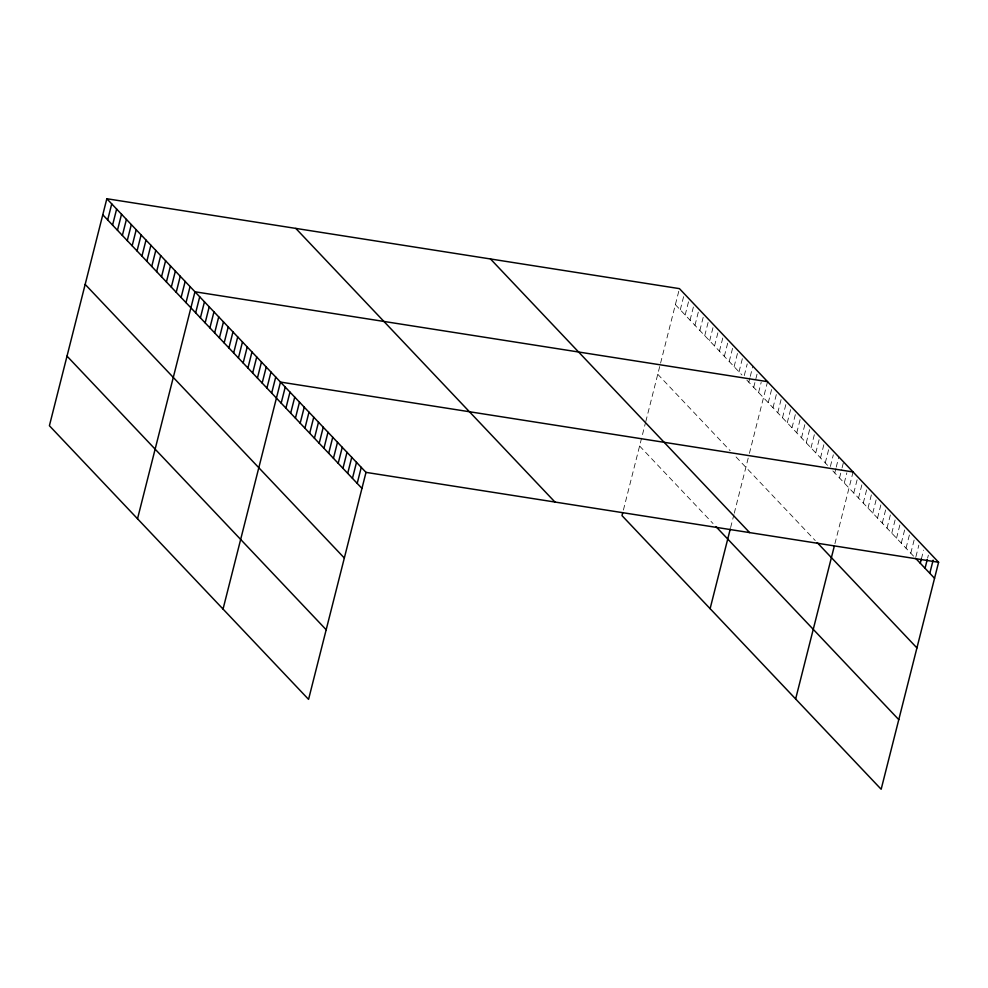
<?xml version="1.0" encoding="UTF-8"?>
<svg xmlns="http://www.w3.org/2000/svg" width="988" height="988" viewBox="0 0 988 988"><rect width="100%" height="100%" fill="white"/><g stroke="black" fill="none" stroke-linecap="round" stroke-linejoin="round"><path stroke-width="0.74" stroke-dasharray="4.94 3.71" d="M623.403 510.055L645.411 423.049M645.782 421.617L660.219 364.535M660.577 363.139L679.435 288.632M680.275 309.837L684.326 293.794M685.166 314.999L689.216 298.969M690.056 320.174L694.119 304.131M694.959 325.336L699.01 309.306M699.85 330.511L703.913 314.468M704.74 335.673L708.804 319.643M709.643 340.848L713.694 324.817M714.534 346.01L718.597 329.98M719.437 351.185L723.488 335.154M724.328 356.347L728.391 340.317M729.218 361.522L732.911 346.949M734.121 366.684L738.172 350.654M739.012 371.859L743.075 355.828M744.273 375.564L747.224 363.905M748.805 382.195L749.917 377.824M750.275 376.366L752.856 366.165M753.696 387.358L757.759 371.327M758.599 392.532L761.18 382.331M730.626 527.567L733.899 514.662M734.257 513.217L749.052 454.789M749.398 453.393L767.553 381.664M768.244 402.721L772.295 386.679M772.999 407.735L777.05 391.705M777.741 412.749L781.804 396.719M782.496 417.763L786.559 401.733M787.251 422.778L791.302 406.747M792.005 427.804L796.056 411.761M796.748 432.818L800.811 416.788M801.503 437.832L805.566 421.802M806.257 442.846L810.308 426.816M811 447.873L815.063 431.83M815.755 452.887L819.818 436.857M820.509 457.901L824.56 441.871M825.264 462.915L829.315 446.885M830.377 466.472L833.329 454.813M834.761 472.956L835.873 468.584M836.243 467.114L838.824 456.913M839.516 477.97L841.727 469.226M842.097 467.769L843.567 461.939M844.271 482.984L846.852 472.783M834.922 543.696L853.076 471.968M853.768 493.012L857.831 476.982M858.523 498.038L862.573 481.996M863.277 503.053L867.328 487.022M868.02 508.067L872.083 492.036M872.775 513.081L876.825 497.05M877.529 518.095L881.58 502.065M882.272 523.121L886.335 507.079M887.026 528.135L891.09 512.105M891.781 533.149L895.832 517.119M896.536 538.164L900.587 522.133M901.278 543.19L905.341 527.147M906.033 548.204L910.096 532.174M910.788 553.218L914.468 538.645M915.901 556.775L918.852 545.117M921.396 558.875L923.607 550.131M927.621 558.059L928.362 555.145M675.372 304.662L741.951 374.958M746.842 380.121L828.117 465.928M832.859 470.943L914.592 557.232M657.761 374.279L730.206 450.775M736.085 456.975L815.248 540.56M639.606 446.008L713.04 523.541"/><path stroke-width="1.48" d="M106.84 198.736L49.4 425.729L308.565 699.368L366.005 472.375L106.84 198.736L679.435 288.632L938.6 562.271L881.16 789.264L621.995 515.625L622.699 512.834M107.68 219.941L111.73 203.911M112.57 225.116L116.633 209.073M117.473 230.278L121.524 214.248M122.364 235.453L126.415 219.41M127.254 240.615L131.318 224.585M132.157 245.79L136.208 229.747M137.048 250.952L141.111 234.922M141.939 256.127L146.002 240.084M146.842 261.289L150.892 245.259M151.732 266.464L155.795 250.421M156.635 271.626L160.686 255.596M161.526 276.801L165.589 260.77M166.416 281.963L170.479 265.933M171.319 287.138L175.37 271.107M176.21 292.3L180.273 276.269M181.113 297.474L185.164 281.444M186.003 302.637L190.054 286.606M137.517 518.774L194.957 291.781L767.553 381.664M195.649 312.826L199.712 296.795M200.403 317.84L204.454 301.809M205.158 322.854L209.209 306.823M209.901 327.88L213.964 311.85M214.655 332.894L218.719 316.864M219.41 337.908L223.461 321.878M224.153 342.922L228.216 326.892M228.907 347.949L232.97 331.906M233.662 352.963L237.713 336.933M238.417 357.977L242.468 341.947M243.159 362.991L247.222 346.961M247.914 368.005L251.977 351.975M252.669 373.032L256.719 356.989M257.423 378.046L261.474 362.016M262.166 383.06L266.229 367.03M266.921 388.074L270.984 372.044M271.675 393.088L275.726 377.058M223.041 609.065L280.481 382.072L853.076 471.968M281.172 403.129L285.236 387.098M285.927 408.143L289.978 392.113M290.682 413.157L294.733 397.127M295.424 418.171L299.488 402.141M300.179 423.197L304.242 407.155M304.934 428.212L308.985 412.181M309.689 433.226L313.739 417.195M314.431 438.24L318.494 422.209M319.186 443.266L323.249 427.224M323.941 448.28L327.991 432.25M328.695 453.294L332.746 437.264M333.438 458.309L337.501 442.278M338.192 463.323L342.256 447.292M342.947 468.349L346.998 452.306M347.702 473.363L351.753 457.333M352.444 478.377L356.507 462.347M357.199 483.391L361.25 467.361M710.113 608.657L730.268 529M795.636 698.961L834.218 546.475M920.285 563.246L921.396 558.875M925.04 568.273L927.25 559.517M929.794 573.287L933.117 560.171M366.005 472.375L938.6 562.271M915.543 558.232L934.549 578.301M817.15 542.573L916.926 647.918M490.48 258.967L749.645 532.606M715.979 526.641L898.784 719.647M295.795 228.401L554.96 502.04M102.777 214.767L361.954 488.405M85.166 284.383L344.33 558.022M67.011 356.112L326.188 629.751"/></g></svg>
